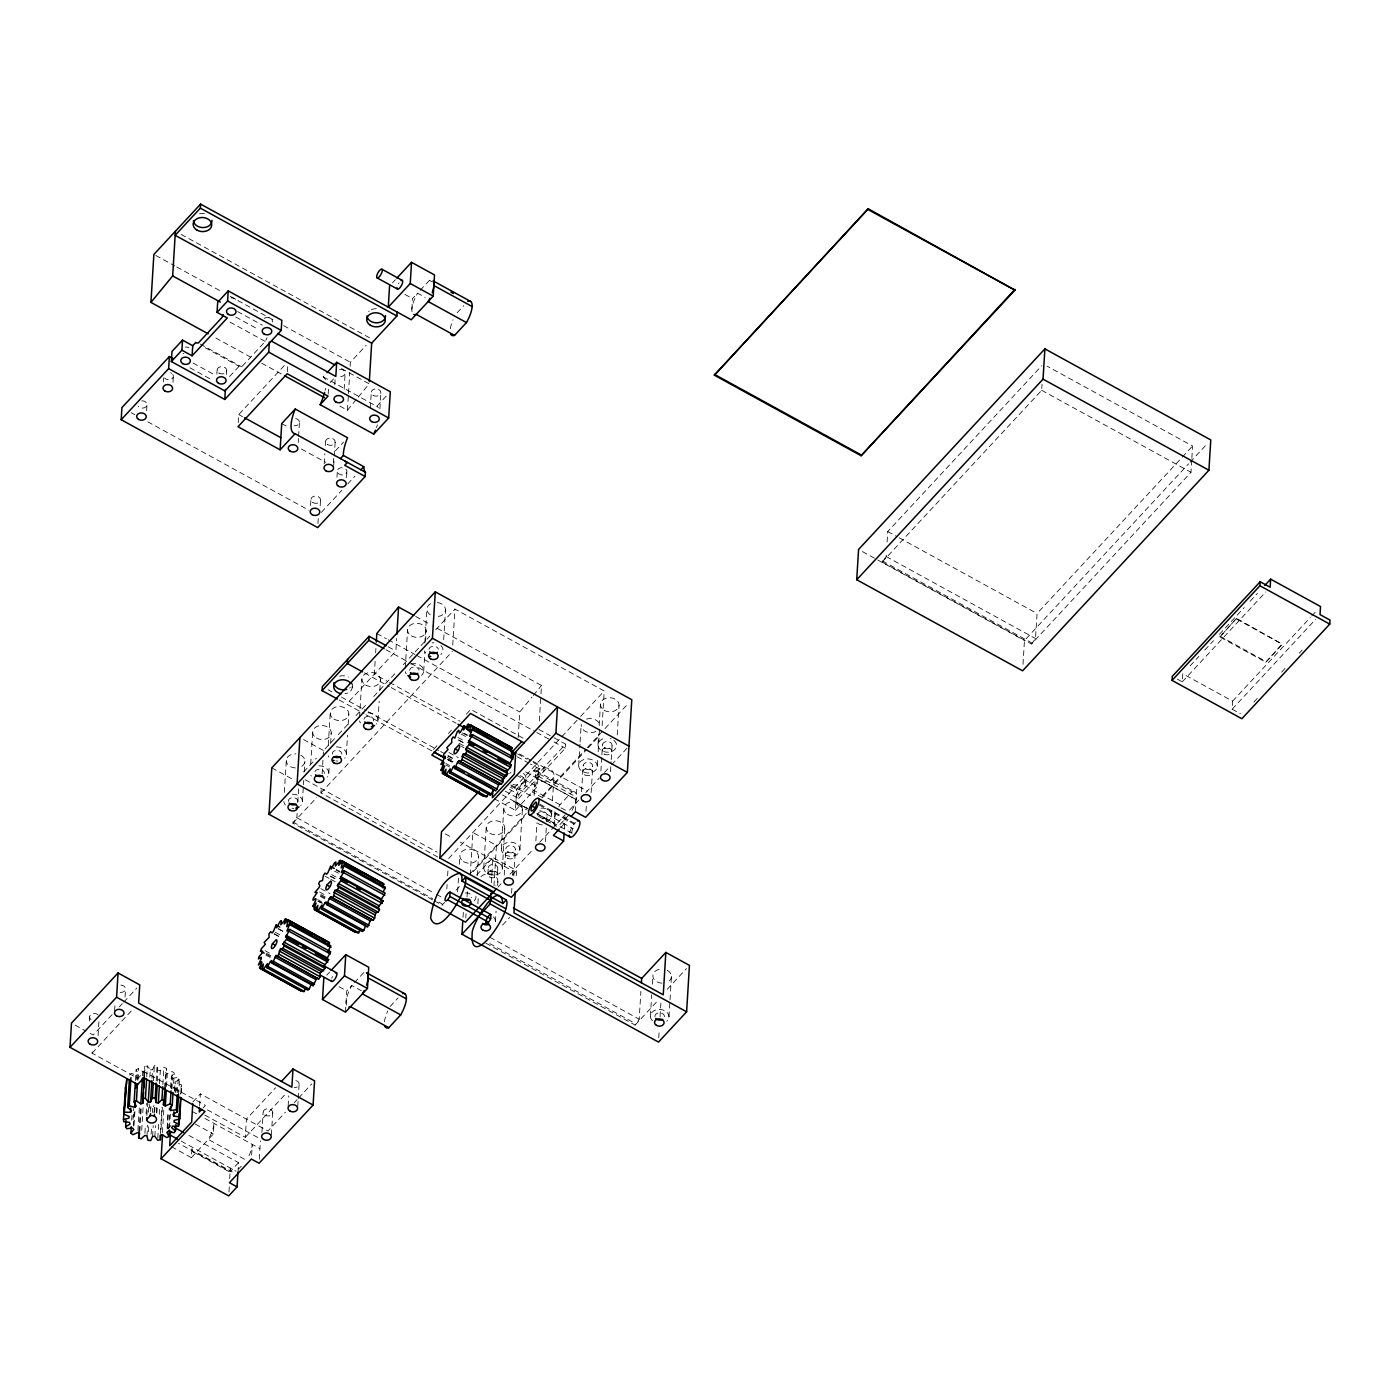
<?xml version="1.0" encoding="UTF-8"?>
<svg xmlns="http://www.w3.org/2000/svg" width="1400" height="1400" viewBox="0 0 1400 1400"><rect width="100%" height="100%" fill="white"/><g stroke="black" fill="none" stroke-linecap="round" stroke-linejoin="round"><path stroke-width="0.75" stroke-dasharray="5 3.75" d="M89.337 1020.95L89.582 1016.908M202.947 1108.065L205.415 1105.405L144.148 1071.788L138.005 1078.403L92.067 1053.185L92.312 1049.16M98.087 1035.51L99.067 1019.358M146.633 410.725L147 404.67M114.59 1010.73L114.975 1004.675M125.072 997.028L125.562 988.942M163.398 381.92L163.643 377.877M172.987 382.34L173.355 376.285M131.653 1120.245L132.055 1113.788M133.018 1119.405L133.665 1108.625M135.45 1080.52L136.115 1069.757L138.407 1068.585L142.8 1071.543L144.847 1070.86L144.707 1066.467L147.42 1065.96L150.255 1069.862L149.73 1078.472M133.385 1126.09L134.452 1108.87M136.377 1079.4L136.64 1075.095L138.232 1073.905L136.115 1069.757M134.067 1125.145L134.995 1110.078M137.742 1079.347L138.407 1068.585M137.83 1080.362L138.232 1073.905M137.935 1130.395L139.388 1106.7M139.02 1131.41L140.595 1105.562M142.537 1075.847L142.8 1071.543M139.808 1131.41L141.383 1105.58M143.903 1075.83L144.148 1071.788M144.043 1077.23L144.707 1066.467M144.463 1077.318L144.847 1070.86M141.697 1130.203L143.15 1106.525M146.755 1076.74L147.42 1065.96M144.918 1133.318L145.442 1124.707M146.09 1113.945L146.755 1103.182M146.877 1115.538L147.63 1103.428M146.982 1135.96L147.63 1125.197M148.435 1112.283L148.96 1103.672L149.905 1108.03L152.705 1108.275L153.93 1105.528M148.452 1131.707L148.855 1125.25M151.987 1078.368L152.513 1069.757L154.367 1065.645L157.168 1065.89L157.465 1081.01M150.605 1111.53L151.095 1103.462M153.44 1080.712L154.367 1065.645M151.13 1134.105L151.655 1125.495M152.442 1112.58L152.705 1108.275M152.582 1136.45L153.23 1125.688M154.018 1112.755L154.42 1106.297M156.24 1080.957L157.168 1065.89M154.612 1112.195L154.998 1106.14M154.84 1136.345L155.487 1125.582M156.293 1112.65L156.678 1106.193M156.905 1113.035L157.308 1106.578M159.53 1083.653L160.317 1070.737L163.923 1067.395L166.477 1068.34L165.287 1087.73M157.815 1138.095L158.742 1123.01M159.268 1114.4L159.653 1107.943L162.365 1107.453L160.79 1133.283M162.873 1084.615L163.923 1067.395M160.388 1133.195L161.963 1107.365M164.5 1087.712L166.477 1068.34M162.435 1132.513L163.87 1108.818M166.495 1086.592L167.3 1073.66L172.235 1071.507L174.23 1073.047L173.303 1088.115M167.143 1127.998L168.053 1112.93M167.23 1129.013L168.14 1113.945M170.643 1087.52L171.29 1076.757L174.23 1073.047M168.595 1128.96L169.523 1113.892M171.185 1088.727L172.235 1071.507M169.505 1127.84L170.433 1112.773M171.955 1088.972L172.602 1078.193L171.29 1076.757M216.86 374.132L217.105 370.09M174.492 1090.722L175.018 1082.112L179.48 1079.435L178.29 1077.475L172.602 1078.193M175.105 1092.403L175.018 1082.112M175.893 1092.35L176.155 1088.045L181.615 1086.715L181.352 1084.597L175.63 1083.793M177.362 1092.543L178.29 1077.475M178.57 1094.502L179.48 1079.435M180.827 1093.207L181.352 1084.597M181.213 1093.19L181.615 1086.715M226.468 374.553L226.713 370.51M171.5 1146.74L191.38 1157.66L192.028 1147.055A19.39 6.685 -61.2 0 0 196.403 1152.235L232.295 1171.94M238.245 422.678L238.752 414.592L285.145 364.648M199.623 1105.983L200.357 1093.855L267.995 1130.99L285.46 1112.178M191.38 1157.66L213.36 1134L214.008 1123.395A19.39 6.685 -61.2 0 1 208.338 1139.408L246.61 1160.425M228.97 1191.855L229.338 1185.8M229.67 1178.66L230.318 1168.072A19.39 6.685 -61.2 0 0 232.645 1173.48M237.965 1172.273L238.56 1162.682L187.197 1134.49M287.35 371.7L287.717 365.645M204.785 1115.065L245.315 1137.307L246.418 1119.142L275.537 1087.8M251.632 1155.017L252.28 1144.413A19.39 6.685 -61.2 0 1 247.818 1158.22M298.217 442.505L298.463 438.463M298.585 436.45L299.46 422.328M259.297 1159.217L260.418 1140.947M261.905 1132.355L263.13 1112.178M284.358 792.365L286.3 760.48A9.31 7.053 3.5 0 1 295.82 753.847M271.39 1134.805L272.738 1112.597M310.572 505.558L310.94 499.502M432.565 899.885L292.828 823.183L296.852 817.722L297.115 813.383M297.78 802.55L298.707 787.378M317.94 523.565L318.325 517.51M320.18 505.977L320.547 499.923M302.418 801.675L303.328 786.8M303.467 784.683L303.73 780.43M304.238 771.925L304.885 761.303M328.178 394.118L328.545 388.062M324.223 463.715L324.835 453.617M325.325 445.55L325.588 441.507M288.137 1105.983L288.767 1095.903M310.713 763.98L312.672 732.095M334.81 384.808L335.178 378.752M333.428 462.385L333.672 458.36M333.707 466.148L334.197 458.08M334.32 456.067L335.178 441.928M297.745 1106.42L298.113 1100.365M298.235 1098.335L299.11 1084.212M336.945 477.173L337.312 471.117M344.172 389.27L345.152 373.118M437.71 857.01L320.95 792.907L321.335 786.555M322.123 773.832L323.015 758.992M323.155 756.875L323.54 750.523L336.822 736.225M339.815 406.088L347.445 410.27L348.355 395.623M348.477 393.523L349.755 372.61M350.14 366.328L350.385 362.285L366.17 345.293M328.3 745.045L330.243 713.178M346.535 477.593L346.902 471.537M328.79 773.29L329.315 764.803M330.61 743.54L331.257 732.918M346.36 754.372L347.533 735.245M348.18 724.622L348.828 714M352.24 687.645L352.485 683.602M370.283 408.45L371.28 392.315M359.537 717.36L361.882 679.122M379.89 408.887L380.887 392.735M345.467 1012.13L346.762 990.92L351.803 985.512L361.358 990.762M375.13 661.325L374.342 674.17L387.695 681.485M375.655 652.785L375.918 648.497M378 720.3L379.172 701.19M379.82 690.567L380.467 679.928M411.88 309.19L412.527 298.585L417.55 293.178L425.215 297.377M349.142 701.312L395.885 650.983L396.655 638.435M405.248 668.168L407.575 629.913M424.83 643.09L426.912 609.105M423.71 671.108L424.865 651.98M425.512 641.358L426.178 630.735M443.678 639.678L445.498 609.928M452.725 645.102L454.93 609.07L604.222 691.023L602.017 727.055M434.473 900.935L442.12 905.135L442.207 903.928L434.543 899.727M446.81 888.843L447.09 884.503M447.615 875.822L448.017 869.33M457.642 891.87L458.552 876.995M459.34 864.238L459.847 855.75M463.015 917.333L463.4 910.998M465.745 917.91L466.008 913.692M467.04 896.805L467.425 890.488M470.242 874.86L472.85 832.475L496.457 845.425L493.99 885.535M477.278 875.7L478.433 856.572M477.873 903.805L478.275 897.435M483.752 867.738L486.22 827.365M487.865 873.985L488.233 867.93M491.383 882.84L492.94 857.517L516.548 870.468L516.163 876.82M497.472 874.405L497.84 868.35M495.425 921.62L496.073 910.998M497.63 885.5L497.892 881.265M501.323 848.803L503.79 808.43M502.338 868.56L504.805 828.188M504.227 875.07L505.82 849.012M518.192 737.642L519.75 711.97L531.983 697.077M494.323 798.77L515.392 810.337L516.688 789.145L538.65 765.485L529.077 760.235M511.577 893.253L511.963 887.197M512.697 875.087L512.942 871.045L460.285 842.135M513.8 875.858L515.428 849.433M505.26 791.175L518.613 798.508L518.858 794.465L565.6 744.153L552.195 736.785M519.907 849.625L522.375 809.253M525.788 782.915L526.032 778.872M534.135 795.462L535.43 774.218M539.315 721.07L540.855 695.957M540.977 693.875L541.485 685.492L432.863 625.87M515.392 810.337L537.355 786.678L538.65 765.485M535.867 840.997L536.97 822.815M544.075 767.322L543.812 771.365L530.46 764.032M545.44 841.803L546.298 827.68M546.665 821.642L547.05 815.587M551.548 815.727L551.933 809.358M552.457 800.852L554.015 775.355A9.31 7.053 3.5 0 0 540.452 768.407A9.31 7.053 3.5 0 0 539.7 780.605A9.31 7.053 3.5 0 0 554.015 775.355M536.935 813.82L554.155 823.27L554.907 811.16M518.613 798.508L565.355 748.178L565.6 744.153M564.375 828.87L565.11 816.76M575.4 811.738L576.992 785.488M578.673 765.398L579.968 744.135M580.09 742.017L581.14 725.025M581.56 791.805L583.17 765.538M585.97 811.282L586.337 805.227M591.133 792.593L592.742 766.378A4.812 3.64 3.5 0 0 585.9 762.615A4.812 3.64 3.5 0 0 585.218 768.88A4.812 3.64 3.5 0 0 592.742 766.378M597.992 744.73L598.64 734.108M599.165 725.602L600.46 704.358M597.24 766.535A9.31 7.053 3.5 0 0 583.695 759.57A9.31 7.053 3.5 0 0 582.942 771.767A9.31 7.053 3.5 0 0 597.24 766.535L597.625 760.148M598.15 751.66L599.585 728.28M600.898 770.997L601.755 756.858M601.878 754.845L602.49 744.923M610.47 771.767L611.1 761.688M611.222 759.657L612.097 745.36M617.225 734.93L619.045 705.18M485.835 943.145L635.128 1025.08L639.188 1019.217L640.885 991.322M650.387 1016.067L651.683 994.822M652.33 984.2L652.855 975.695M658.753 1037.855L659.26 1029.42M660.048 1016.767L660.94 1001.98M668.972 1016.89L669.883 1002.015M670.023 999.898L671.44 976.517A9.31 7.053 3.5 0 0 666.715 970.078M1191.733 460.162L1190.998 472.273L1031.485 644L882.175 562.048L886.218 556.587L886.462 552.405M887.11 541.975L887.74 531.545L1041.81 365.662M1023.015 664.317L1024.467 640.517L1188.6 463.82M882.175 562.048L1041.688 390.32L1042.055 384.265M1031.485 644L1035.51 638.54L1037.05 613.497L1180.778 458.745M1191.855 458.133L1192.59 446.023L1047.112 366.17M1177.278 679.105L1182.265 681.835L1182.755 673.767L1232.63 701.137L1232.14 709.222L1240.453 713.773M1219.873 637L1236.568 618.293L1282.453 644.315L1265.828 662.218L1219.873 637L1236.568 618.293M1265.828 662.218L1282.505 643.51M176.155 1088.045L175.98 1089.76L181.055 1092L180.355 1094.047M347.445 410.27L356.965 398.685M358.312 397.023L369.18 383.793L338.66 367.027M533.33 695.433L541.485 685.492M229.635 376.512L239.085 366.328A31.78 10.955 -61.2 0 0 241.693 366.835L265.265 341.442A31.78 10.955 -61.2 0 0 267.067 337.75M392.49 282.835L395.412 279.668M325.36 379.89A31.78 10.955 -61.2 0 0 323.172 376.88L325.762 374.08M330.207 382.515L334.425 377.965M420.21 290.325L429.467 280.35A19.39 6.685 -61.2 0 1 430.553 280.088M457.17 312.76L463.785 305.637M335.387 450.852L343.507 442.12M323.172 376.88L376.775 406.297L386.225 396.113M321.37 512.33L341.845 490.28M347.69 483.98L355.005 476.105M303.642 771.942L316.435 758.17M338.31 734.633L350.105 721.91M356.02 715.558L366.345 704.428M373.73 696.483L389.97 679M391.44 677.407L397.355 671.055M403.252 664.702L419.493 647.22M420.98 645.628L429.835 636.09M435.733 629.738L454.93 609.07M112.105 1014.65L93.17 1035.02L87.745 1032.045M119.367 1006.81L122.29 1003.678M123.742 1002.12L136.85 988.015M292.828 823.183L316.68 797.51M320.95 792.907L452.34 651.455M92.067 1053.185L132.825 1009.312M129.623 1075.13L131.215 1073.415L136.64 1075.095M433.562 749.455L438.025 744.642M448.438 733.442L451.412 730.24M466.287 714.227L470.75 709.415L524.335 738.832M168.14 1128.557L170.923 1125.565M192.903 1101.905L200.357 1093.855M326.725 975.17L329.665 972.02M448.683 858.497L579.128 718.043M580.615 716.45L604.222 691.023M515.883 802.253L527.59 808.325M537.845 778.61L576.135 799.61L524.457 771.242M354.445 982.66L363.72 972.685A19.39 6.685 -61.2 0 1 364.262 972.528M469.805 874.108L526.19 813.4M542.553 795.795L585.69 749.35M587.178 747.758L628.81 702.923M442.12 905.135L444.762 902.3M456.032 890.173L461.72 884.048M473.2 871.692L526.347 814.468M542.587 796.985L586.88 749.298M588.35 747.722L600.163 735M476.665 875.035L492.94 857.517M245.315 1137.307L286.072 1093.435M558.793 806.942A19.39 6.685 -61.2 0 1 559.983 804.738L571.918 791.91L533.628 770.892A19.39 6.685 -61.2 0 1 532.332 792.085L543.812 798.385M238.56 1162.682L230.213 1171.678L178.535 1143.31M294.192 1102.78L297.115 1099.648M298.567 1098.072L311.658 1083.967M554.155 823.27L537.163 813.575M498.067 887.058L501.043 883.855M509.968 874.247L532.28 850.22M539.718 842.222L565.233 814.747M569.468 810.197L579.863 798.98M585.812 792.575L599.2 778.173M604.485 772.503L610.242 766.29M611.678 764.75L628.95 746.148M238.665 1168.983L241.307 1166.13M390.075 1006.53L398.02 997.972M512.278 875.053L516.548 870.468M569.293 814.52L558.688 825.93A19.39 6.685 -61.2 0 1 556.308 812.508M560.753 827.505L568.067 819.613M571.952 832.983A4.97 1.715 -61.2 0 1 572.915 828.538L575.4 825.86M502.582 925.102L509.688 917.455M667.258 989.275L686.49 968.572M635.128 1025.08L657.562 1000.93M1182.265 457.153L1192.59 446.023M1190.07 462.227L1207.815 443.118M1190.087 665.875L1198.873 656.425M1204.735 650.108L1213.52 640.657M1219.382 634.34L1244.267 607.53M1250.13 601.23L1257.462 593.337M1182.265 681.835L1265.757 591.955M1232.63 701.137L1310.26 617.558M1311.73 615.983L1317.592 609.683M1232.14 709.222L1315.632 619.325M1253.84 702.082L1258.233 697.34M1281.665 672.122L1286.057 667.38M1299.235 653.188L1302.175 650.038M150.255 1069.862L152.513 1069.757M158.112 1070.248L160.317 1070.737M1041.688 390.32L1190.998 472.273M1236.515 619.097L1282.453 644.315M1219.925 636.195L1265.862 661.413M887.74 531.545L897.312 536.795M899.22 537.845L1037.05 613.497M429.467 280.35L431.865 281.662M886.218 556.587L1035.51 638.54M404.88 294.385L412.527 298.585M882.262 560.84L1031.555 642.793M862.383 551.565L1024.467 640.517M181.125 234.377L371.91 339.115M155.785 255.465L174.86 265.947M176.768 266.998L222.548 292.127M230.195 296.31L275.975 321.457M283.605 325.64L350.385 362.285M237.545 311.535L262.342 325.15M235.76 317.012L257.46 328.93M230.02 322.088L265.265 341.442M215.81 338.012L252.053 357.91M261.59 363.142L282.59 374.658M200.183 344.05L241.693 366.835M205.135 347.69L239.085 366.328M193.025 363.02L216.002 375.62M189.963 367.815L212.433 380.152M281.715 423.588L289.188 427.683M238.752 414.592L242.568 416.692M301.402 448.998L325.71 462.332M131.145 412.668L134.82 414.697M147.735 421.785L308.91 510.248M415.713 616.455L430.955 624.837M376.828 633.517L386.365 638.75M388.273 639.8L414.942 654.447M416.85 655.497L519.75 711.97M388.22 646.782L395.885 650.983M538.808 729.435L550.288 735.735M385.998 649.74L408.905 662.305M410.812 663.355L534.817 731.43M536.725 732.48L552.003 740.845M553.91 741.895L565.355 748.178M389.585 682.535L460.093 721.245M519.575 753.97L531.055 760.27M532.98 761.32L587.212 791.087M517.597 753.935L527.17 759.185M364.473 672.928L389.27 686.543M391.178 687.575L456.05 723.188M517.108 756.7L528.553 762.983M536.48 770.997L574.753 792.015M464.31 733.303L468.037 735.332M462.438 732.952L468.002 736.015M538.003 776.09L576.293 797.09M461.177 734.055L466.742 737.117M457.992 737.485L465.412 741.562M458.78 740.005L466.2 744.082M458.57 740.128L465.99 744.205M459.095 743.26L464.66 746.305M516.303 775.128L537.355 786.678M461.387 746.358L463.942 747.758M559.983 804.738L521.71 783.72A19.39 6.685 -61.2 0 0 520.415 804.93L525.192 807.555M561.05 807.852L568.697 812.053M511 784.98L532.053 796.53M510.948 785.977L516.688 789.145M448.998 752.517L458.273 757.61M539.892 804.23L575.155 823.585M539.157 804.913L574.892 824.53M328.09 689.745L331.905 691.845M341.477 697.095L366.293 710.727M368.2 711.76L438.707 750.47M440.615 751.52L446.32 754.653M448.227 755.702L455.858 759.885M509.285 789.215L518.858 794.465M447.755 755.913L455.192 759.972M447.213 757.4L454.633 761.477M448.718 759.36L454.3 762.423M339.273 700.053L364.07 713.668M365.977 714.718L432.757 751.38M448.017 759.745L453.74 762.895M447.387 759.465L454.108 763.35M539.735 810.32L572.915 828.538M445.918 763.472L449.627 765.503M502.477 794.903L527.363 808.57M537.005 813.96L572.267 833.315M445.83 764.942L449.54 766.99M517.475 804.755L527.135 810.075M538.528 816.322L555.852 825.843M303.572 739.55L323.54 750.523M445.252 833.875L452.76 838.005M305.113 779.695L437.185 852.18M271.81 767.847L294.7 780.413M296.852 817.722L434.665 893.375M436.59 894.425L442.33 897.575M292.898 821.975L432.635 898.678M489.877 937.265L639.188 1019.217M489.755 943.618L635.233 1023.47M336.14 869.418L339.85 871.465M336.105 870.1L339.815 872.13M334.547 871.133L338.555 873.233M331.66 874.633L337.225 877.678M330.592 876.12L338.012 880.197M330.382 876.242L337.803 880.32M325.342 876.33L329.053 878.36M330.908 879.375L336.473 882.438M320.81 888.65L330.102 893.742M319.585 892.028L327.005 896.105M320.88 894.548L326.445 897.61M320.547 895.492L326.113 898.538M320.355 896.403L325.92 899.465M317.73 899.587L321.44 901.635M318.92 901.215L322.63 903.262M317.642 901.075L321.352 903.105M278.512 928.847L284.078 931.892M278.197 928.778L283.762 931.84M275.328 932.278L282.748 936.355M274.243 933.765L281.662 937.842M274.033 933.887L281.453 937.965M339.115 986.72L346.762 990.92M265.09 950.688L272.51 954.765M266.402 953.208L271.967 956.27M266.053 954.153L271.618 957.197M265.877 955.08L271.442 958.125M165.428 1072.645L167.3 1073.66M75.093 1025.097L85.942 1031.065M207.357 1109.85L258.615 1137.972M192.308 1111.495L197.732 1114.47M204.96 1118.443L259.945 1148.612M195.282 1124.078L213.36 1134M181.178 1141.105L236.057 1171.222M193.567 1152.148L231.84 1173.165M569.66 832.738A9.31 3.203 -61.2 0 1 575.47 822.413M652.505 1020.775A9.31 7.053 3.5 0 1 653.327 1011.15A9.31 7.053 3.5 0 1 666.067 1011.5A9.31 7.053 3.5 0 1 666.837 1021.178M671.44 976.43A9.31 7.053 3.5 0 1 666.523 982.45M661.92 983.15A9.31 7.053 3.5 0 1 652.855 976.062A9.31 7.053 3.5 0 1 661.413 969.045M654.903 1016.645A4.812 3.64 3.5 0 1 659.558 1012.83A4.812 3.64 3.5 0 1 664.492 1016.697M493.308 916.913A9.31 7.053 3.5 0 1 494.952 923.703M480.952 876.645A9.31 7.053 3.5 0 1 494.218 875.367A9.31 7.053 3.5 0 1 495.758 885.535M523.425 773.308A9.31 7.053 3.5 0 1 524.178 782.495A9.31 7.053 3.5 0 1 512.365 784.157M509.635 773.325A9.31 7.053 3.5 0 1 510.965 772.38M520.048 775.653A9.31 7.053 3.5 0 1 524.475 785.96A9.31 7.053 3.5 0 1 510.545 787.343M350.332 687.523A9.31 7.053 3.5 0 1 349.703 688.012M339.64 676.183A9.31 7.053 3.5 0 1 348.442 677.093M352.205 686.245A9.31 7.053 3.5 0 1 344.925 693.788M91 1019.602A4.812 3.64 3.5 0 1 91.157 1014.335A4.812 3.64 3.5 0 1 98.105 1014.895M295.838 1080.572A4.812 3.64 3.5 0 1 299.04 1084.755A4.812 3.64 3.5 0 1 294.192 1087.642M120.872 985.092A4.812 3.64 3.5 0 1 125.44 989.66A4.812 3.64 3.5 0 1 118.79 992.023M475.948 896.21A9.31 7.053 3.5 0 1 474.338 900.725M465.325 892.99A4.812 3.64 3.5 0 1 470.137 894.093A4.812 3.64 3.5 0 1 471.222 897.803M292.39 794.22A9.31 7.053 3.5 0 1 301.175 797.947A9.31 7.053 3.5 0 1 300.79 805.472M293.86 808.325A9.31 7.053 3.5 0 1 291.97 808.238M285.408 805A9.31 7.053 3.5 0 1 283.868 801.587M300.877 755.212A9.31 7.053 3.5 0 1 300.773 766.903M295.382 767.952A9.31 7.053 3.5 0 1 286.3 760.48M288.348 801.43A4.812 3.64 3.5 0 1 293.002 797.615A4.812 3.64 3.5 0 1 297.938 801.483M331.73 978.303A4.97 1.715 -61.2 0 1 332.517 976.483M346.535 1005.165A19.39 6.685 -61.2 0 1 351.803 985.512M384.457 1021.808A19.39 6.685 -61.2 0 1 387.783 1010.975M571.918 791.91A19.39 6.685 -61.2 0 1 571.095 812.245M318.762 765.835A9.31 7.053 3.5 0 1 327.547 769.562A9.31 7.053 3.5 0 1 327.145 777.087M311.29 776.003A9.31 7.053 3.5 0 1 310.887 775.337M440.912 645.575A9.31 7.053 3.5 0 1 440.895 654.57M425.547 652.995A9.31 7.053 3.5 0 1 424.602 650.93M432.058 642.898A9.31 7.053 3.5 0 1 433.965 642.827M437.377 602.543A9.31 7.053 3.5 0 1 445.48 610.278A9.31 7.053 3.5 0 1 435.995 616.56M430.273 614.793A9.31 7.053 3.5 0 1 431.83 603.173M336.332 746.9A9.31 7.053 3.5 0 1 345.118 750.645A9.31 7.053 3.5 0 1 344.733 758.17M337.803 761.023A9.31 7.053 3.5 0 1 335.895 760.935M328.877 757.067A9.31 7.053 3.5 0 1 328.16 755.72M314.947 771.61A4.812 3.64 3.5 0 1 320.565 769.352A4.812 3.64 3.5 0 1 324.257 773.465M332.29 754.128A4.812 3.64 3.5 0 1 336.945 750.312A4.812 3.64 3.5 0 1 341.88 754.18M428.977 649.303A4.812 3.64 3.5 0 1 433.615 646.24A4.812 3.64 3.5 0 1 438.463 649.337M613.865 740.32A9.31 7.053 3.5 0 1 612.413 751.17A9.31 7.053 3.5 0 1 598.675 747.565A9.31 7.053 3.5 0 1 605.605 738.15M610.26 738.535A9.31 7.053 3.5 0 1 611.082 738.798M540.995 808.133A9.31 7.053 3.5 0 1 550.865 812.718A9.31 7.053 3.5 0 1 547.767 820.977M537.477 815.395A4.812 3.64 3.5 0 1 541.923 811.51A4.812 3.64 3.5 0 1 547.05 815.15A4.812 3.64 3.5 0 1 542.29 818.808M542.36 824.863A4.812 3.64 3.5 0 1 537.442 822.5M542.71 817.635A4.812 3.64 3.5 0 1 546.595 820.628M595.945 731.413A9.31 7.053 3.5 0 1 585.673 731.535A9.31 7.053 3.5 0 1 581.21 724.395M586.548 719.075A9.31 7.053 3.5 0 1 599.707 726.163M367.973 712.845A9.31 7.053 3.5 0 1 376.757 716.572A9.31 7.053 3.5 0 1 376.373 724.097M360.517 723.012A9.31 7.053 3.5 0 1 359.572 720.947M363.983 719.145A4.812 3.64 3.5 0 1 369.757 716.363A4.812 3.64 3.5 0 1 373.345 720.983M410.882 664.072A9.31 7.053 3.5 0 1 421.908 666.715A9.31 7.053 3.5 0 1 421.558 675.395M406.21 673.82A9.31 7.053 3.5 0 1 405.265 671.738M409.623 670.267A4.812 3.64 3.5 0 1 414.137 667.048A4.812 3.64 3.5 0 1 419.125 670.11M398.527 283.71A4.97 1.715 -61.2 0 1 399.053 282.87M412.002 311.762A19.39 6.685 -61.2 0 1 417.55 293.178M450.327 328.703A19.39 6.685 -61.2 0 1 453.04 319.76M368.637 311.535A9.31 7.053 3.5 0 1 369.215 310.975M371.402 309.627A9.31 7.053 3.5 0 1 378.227 308.928M199.553 213.798A9.31 7.053 3.5 0 1 204.68 213.675M264.215 318.43A4.812 3.64 3.5 0 1 269.938 317.975A4.812 3.64 3.5 0 1 272.3 322.035M183.82 353.797A4.812 3.64 3.5 0 1 183.12 353.412M185.308 347.078A4.812 3.64 3.5 0 1 188.912 347.76M231.017 297.885A4.812 3.64 3.5 0 1 236.443 302.767M376.775 406.297A31.78 10.955 -61.2 0 1 378.315 407.873M377.335 424.953A31.78 10.955 -61.2 0 1 376.442 427.543M325.5 388.36A31.78 10.955 -61.2 0 1 325.132 390.303M345.817 469.105A4.812 3.64 3.5 0 1 343.91 474.758A4.812 3.64 3.5 0 1 337.312 471.502A4.812 3.64 3.5 0 1 343.192 467.81M172.795 374.465A4.812 3.64 3.5 0 1 171.028 379.26A4.812 3.64 3.5 0 1 164.57 378M170.52 372.785A4.812 3.64 3.5 0 1 171.623 373.345M141.82 400.82A4.812 3.64 3.5 0 1 146.86 403.672A4.812 3.64 3.5 0 1 144.148 407.838A4.812 3.64 3.5 0 1 138.215 406.385M295.733 418.582A4.812 3.64 3.5 0 1 299.373 422.87A4.812 3.64 3.5 0 1 294.053 425.705M339.483 369.303A4.812 3.64 3.5 0 1 345.118 373.467A4.812 3.64 3.5 0 1 338.398 376.18M265.037 1115.205A4.812 3.64 3.5 0 0 272.703 1112.965A4.812 3.64 3.5 0 0 266.07 1108.975A4.812 3.64 3.5 0 0 265.037 1115.205M463.523 861.63A9.31 7.053 3.5 0 0 478.363 857.29A9.31 7.053 3.5 0 0 465.552 849.555A9.31 7.053 3.5 0 0 463.523 861.63M316.348 737.992A9.31 7.053 3.5 0 0 331.188 733.635A9.31 7.053 3.5 0 0 318.36 725.918A9.31 7.053 3.5 0 0 316.348 737.992M333.918 719.058A9.31 7.053 3.5 0 0 348.757 714.718A9.31 7.053 3.5 0 0 335.947 706.983A9.31 7.053 3.5 0 0 333.918 719.058M487.427 873.617A9.31 7.053 3.5 0 0 502.267 869.278A9.31 7.053 3.5 0 0 489.44 861.543A9.31 7.053 3.5 0 0 487.427 873.617M489.895 833.245A9.31 7.053 3.5 0 0 504.735 828.905A9.31 7.053 3.5 0 0 491.907 821.17A9.31 7.053 3.5 0 0 489.895 833.245M604.135 710.255A9.31 7.053 3.5 0 0 618.975 705.898A9.31 7.053 3.5 0 0 606.165 698.163A9.31 7.053 3.5 0 0 604.135 710.255M504.998 854.7A9.31 7.053 3.5 0 0 519.837 850.343A9.31 7.053 3.5 0 0 507.01 842.625A9.31 7.053 3.5 0 0 504.998 854.7M507.465 814.327A9.31 7.053 3.5 0 0 522.305 809.97A9.31 7.053 3.5 0 0 509.495 802.253A9.31 7.053 3.5 0 0 507.465 814.327M489.773 877.03A4.812 3.64 3.5 0 0 497.438 874.79A4.812 3.64 3.5 0 0 490.805 870.782A4.812 3.64 3.5 0 0 489.773 877.03M490.14 870.975A4.812 3.64 3.5 0 0 497.805 868.718A4.812 3.64 3.5 0 0 491.19 864.727A4.812 3.64 3.5 0 0 490.14 870.975M507.552 858.218A4.812 3.64 3.5 0 0 515.043 855.663A4.812 3.64 3.5 0 0 508.148 851.935A4.812 3.64 3.5 0 0 507.552 858.218M507.71 852.058A4.812 3.64 3.5 0 0 515.375 849.8A4.812 3.64 3.5 0 0 508.76 845.81A4.812 3.64 3.5 0 0 507.71 852.058M604.222 754.145A4.812 3.64 3.5 0 0 611.712 751.59A4.812 3.64 3.5 0 0 604.835 747.863A4.812 3.64 3.5 0 0 604.222 754.145M604.38 747.968A4.812 3.64 3.5 0 0 612.062 745.727A4.812 3.64 3.5 0 0 605.43 741.738A4.812 3.64 3.5 0 0 604.38 747.968M584.85 774.935A4.812 3.64 3.5 0 0 592.375 772.433A4.812 3.64 3.5 0 0 585.532 768.67A4.812 3.64 3.5 0 0 584.85 774.935M365.558 685.003A9.31 7.053 3.5 0 0 380.398 680.645A9.31 7.053 3.5 0 0 367.57 672.928A9.31 7.053 3.5 0 0 365.558 685.003M411.25 635.81A9.31 7.053 3.5 0 0 426.108 631.452A9.31 7.053 3.5 0 0 413.28 623.718A9.31 7.053 3.5 0 0 411.25 635.81M219.013 373.135A4.812 3.64 3.5 0 0 226.678 370.877A4.812 3.64 3.5 0 0 220.045 366.887A4.812 3.64 3.5 0 0 219.013 373.135M312.848 502.548A4.812 3.64 3.5 0 0 320.512 500.308A4.812 3.64 3.5 0 0 313.88 496.3A4.812 3.64 3.5 0 0 312.848 502.548M327.477 444.553A4.812 3.64 3.5 0 0 335.142 442.295A4.812 3.64 3.5 0 0 328.527 438.305A4.812 3.64 3.5 0 0 327.477 444.553M373.17 395.342A4.812 3.64 3.5 0 0 380.852 393.102A4.812 3.64 3.5 0 0 374.22 389.113A4.812 3.64 3.5 0 0 373.17 395.342"/><path stroke-width="1.5" d="M161.088 1158.78L205.03 1111.46L143.78 1077.842L137.638 1084.457L70 1047.34L71.487 1023.12L118.055 972.965L139.755 984.882L138.635 1003.047L291.882 1087.17L293.002 1068.987L314.58 1080.835L313.092 1105.055L259.053 1163.26L251.388 1159.043L229.425 1182.703L237.072 1186.903L228.725 1195.898L161.088 1158.78L162.575 1134.543M327.058 372.68L336.683 362.32L390.285 391.738L388.675 417.988L373.713 434.088L320.127 404.67L328.055 396.13L287.227 373.73L238 426.703L280.123 449.82L281.715 423.588L295.243 409.027L347.55 437.745A31.78 10.955 -61.2 0 0 343.368 455.455L363.79 466.655A31.78 10.955 -61.2 0 0 365.418 472.273L365.155 476.508L317.695 527.59L121.188 419.72L121.922 407.61L169.383 356.527L173.127 358.575M208.18 333.812L150.938 302.4L153.877 254.432L200.602 204.102L411.233 319.777L433.213 296.135L434.507 274.942L411.53 262.325L396.882 278.092M70 1047.34L116.585 997.203L118.055 972.965M150.938 302.4L172.673 275.922L175.403 231.245M121.188 419.72L168.648 368.637L169.383 356.527M160.65 1135.435L160.388 1139.74L157.692 1140.248L154.84 1136.345L152.582 1136.45L150.727 1140.562L147.928 1140.318L146.982 1135.96L144.778 1135.47L141.173 1138.812L138.617 1137.868L139.668 1133.562L137.812 1132.547L132.86 1134.7L130.865 1133.16L133.805 1129.45L132.492 1128.015L126.822 1128.733L125.615 1126.773L130.077 1124.095L129.465 1122.415L123.742 1121.61L123.48 1119.493L125.457 1087.188L125.72 1089.322M124.04 1114.207L126.718 1079.873L124.04 1114.207L129.115 1116.447L128.94 1118.163L123.48 1119.493M192.115 355.81L227.273 317.957L217.053 312.358L217.683 302.26L228.218 290.902L281.82 320.32L281.207 330.418L224.963 390.967L171.36 361.55L171.972 351.47L182.525 340.113L192.727 345.713L192.115 355.81L181.912 350.21L182.525 340.113M125.615 1126.773L126 1120.315M124.74 1112.16L130.532 1112.352L131.477 1110.812L127.645 1107.418L129.36 1079.435M127.645 1107.418L129.237 1105.703L130.952 1077.72M130.532 1112.352L130.795 1108.047M130.865 1133.16L131.268 1126.703M129.237 1105.703L134.662 1107.382L136.255 1106.193L134.138 1102.045L135.327 1082.672M134.662 1107.382L135.048 1100.925M135.835 1088.01L136.097 1083.705M134.138 1102.045L136.43 1100.873L137.48 1083.653M138.617 1137.868L139.02 1131.41M143.535 1092.385L142.87 1103.165L140.822 1103.847L142.398 1078M142.87 1103.165L144.043 1077.23M143.798 1088.08L144.463 1077.318M153.317 1082.865L152.39 1097.932L150.553 1102.062L148.278 1102.168L145.442 1098.265L146.615 1078.892M369.32 381.658L371.665 343.158L175.157 235.287L200.357 208.145L200.602 204.102M150.482 1113.543L150.36 1115.572A4.97 3.762 3.5 0 1 156.415 1118.618A4.97 3.762 3.5 0 1 152.355 1122.993A4.97 3.762 3.5 0 1 146.633 1119.58L146.755 1117.55M148.278 1102.168L149.607 1080.625M150.553 1102.062L151.865 1080.52M162.732 1086.767L161.945 1099.682L158.34 1103.025L156.135 1102.535L155.19 1098.178L156.117 1083.11M154.367 1116.22L154.49 1114.207M156.135 1102.535L157.202 1085.315M158.34 1103.025L159.39 1085.805M160.388 1139.74L160.248 1135.347L162.295 1134.665L166.705 1137.623L168.98 1136.45L166.88 1132.303L168.472 1131.112L173.88 1132.793L175.472 1131.095L171.657 1127.682L172.585 1126.142L178.377 1126.335L179.077 1124.288L174.002 1122.065L174.178 1120.35L179.638 1119.02L179.375 1116.885L173.653 1116.08L173.04 1114.4L177.52 1111.722L176.312 1109.78L170.643 1110.498L169.312 1109.062L172.252 1105.352L170.258 1103.795L165.322 1105.965L163.45 1104.932L163.713 1100.627M163.45 1104.932L165.287 1087.73M165.322 1105.965L166.232 1090.898M170.258 1103.795L171.045 1090.88M168.98 1136.45L169.383 1129.993M170.643 1110.498L170.905 1106.193M170.572 1131.305L169.697 1145.743L191.66 1122.1L192.78 1103.83M172.252 1105.352L173.04 1092.438M173.653 1116.08L173.915 1111.775M176.312 1109.78L177.222 1094.695M175.472 1131.095L175.875 1124.62M177.52 1111.722L178.57 1094.502M217.053 312.358L227.605 301L228.218 290.902M178.377 1126.335L179.165 1113.42M179.077 1124.288L180.565 1097.513M179.638 1119.02L180.95 1097.495M168.648 368.637L224.787 399.455L225.4 389.358M199.5 1107.995L199.255 1112.038L201.722 1109.377M224.787 399.455L268.73 352.152L269.342 342.055M237.072 1186.903L237.965 1172.273M496.58 888.65L465.483 922.127L268.975 814.275L271.81 767.847L435.277 591.85L631.785 699.72L627.34 772.398L585.602 817.337L575.4 811.738L570.99 816.462M299.933 737.555L297.098 783.983L493.605 891.852M336.683 362.32L335.825 376.46L271.373 341.075M337.365 699.02L322.088 690.637L322.35 686.595L369.075 636.282L386.312 645.733M331.118 970.428L345.765 954.66L368.743 967.278L367.447 988.47L345.467 1012.13L322.507 999.512L323.803 978.32M347.55 659.452L347.305 663.495L362.565 671.878M322.507 999.512L344.47 975.852L345.765 954.66M389.567 285.985L388.273 307.178L410.235 283.517L411.53 262.325M322.088 690.637L368.83 640.308L369.075 636.282M376.303 642.075L376.828 633.517L398.562 607.04L413.805 615.423M371.665 343.158L396.882 316.015L397.127 311.973M396.9 634.253L398.562 607.04M268.975 814.275L432.425 638.278L435.277 591.85M564.13 832.913L563.622 840.98L511.332 897.278L439.88 858.06L441.49 831.81L479.255 791.157M450.082 892.133A4.97 1.715 -61.2 0 0 446.04 896.297A4.97 1.715 -61.2 0 0 445.76 900.97A4.97 1.715 -61.2 0 0 449.82 896.403L450.082 892.133L490.91 914.55L490.648 918.82A4.97 1.715 -61.2 0 1 486.588 923.37A4.97 1.715 -61.2 0 1 486.867 918.715A4.97 1.715 -61.2 0 1 490.91 914.55M641.41 982.73L641.673 978.442L665.84 952.42L689.447 965.387L686.613 1011.815L658.49 1042.09L461.983 934.22L462.752 921.55M459.812 873.215C441.752 877.065 432.547 901.11 430.623 918.102C439.197 941.255 469.577 887.18 465.412 877.468L506.258 899.885C512.767 911.558 469.455 973.333 472.168 933.433C471.275 925.225 499.555 876.488 502.88 903.507L462.035 881.108L461.808 875.98L459.988 873.303M492.94 789.25L492.415 797.72L514.395 774.077L515.742 751.87M461.983 934.22L490.105 903.945L490.752 893.392M515.253 891.66L513.957 912.852L663.25 994.805L665.84 952.42M439.88 858.06L555.887 733.163L557.497 706.93L512.19 755.685M714.367 375.183L868.21 208.793L1014.913 290.15L861.122 455.735L714.367 375.183L868.21 208.793M861.122 455.735L1014.965 289.345M856.73 579.74L858.567 549.465L1044.89 348.88L1210.773 439.933L1208.918 470.225L1022.613 670.81L856.73 579.74L1043.035 379.155L1044.89 348.88M1172.045 680.4L1172.29 676.358L1260.175 581.753L1270.15 587.23L1270.64 579.145L1320.515 606.532L1320.025 614.6L1330 620.077L1329.755 624.12L1241.87 718.725L1172.045 680.4L1259.93 585.778L1260.175 581.753M266.928 967.715L270.428 961.625L311.255 984.042L309.225 989.135L307.773 990.115L266.928 967.715L267.505 963.585L263.637 969.132L262.5 969.273L263.375 964.092L260.155 968.52L301 990.938L259.455 967.803L261.975 962.64L261.625 961.712L258.37 964.985L261.293 958.72L261.38 957.233L258.475 958.93L258.86 956.83L262.168 953.033L262.692 951.178L260.488 951.09L261.38 948.658L265.37 944.265L264.145 942.428L269.115 937.352L268.993 933.975L270.533 931.735L272.178 932.873L273.473 931.262L276.08 925.033L279.79 927.062M321.422 909.038L324.905 902.965L365.75 925.365L363.72 930.475L362.25 931.455L321.422 909.038L322 904.925L318.132 910.472L316.977 910.595L317.87 905.433L314.65 909.86L355.477 932.278L313.95 909.125L316.12 903.053L312.865 906.308L316.575 908.355M493.938 789.25L490.438 795.34L449.61 772.923L450.188 768.81L446.32 774.34L445.165 774.48L446.058 769.3L442.838 773.745L483.665 796.145L442.137 773.01L444.308 766.938L441.035 770.192L444.762 772.222M467.775 727.878L464.065 725.847L463.488 729.96L468.492 724.29L509.338 746.707L508.183 746.847M298.637 944.3L285.635 937.16L289.835 929.408L330.68 951.825L326.48 959.578L315.332 953.47M347.55 882.577L340.13 878.5L344.33 870.747L385.158 893.165L381.483 899.045L380.957 900.917L383.162 901.005L379.172 905.8L378.28 907.83L379.505 909.667L378.21 912.153L375.69 912.8L334.863 890.383L333.812 895.702L332.273 897.942L330.627 896.805L329.35 898.415L326.743 904.645L367.57 927.062L370.178 920.833L371.473 919.205L373.118 920.36L374.64 918.12L375.69 912.8M444.868 766.185L441.158 764.137L445.358 756.385L443.152 756.315L444.045 753.865L448.035 749.49L446.81 747.635L451.78 742.56L451.675 739.183L453.215 736.942L454.86 738.097L457.153 731.955L458.745 730.24L459.323 733.04L460.582 731.938L464.065 725.847M473.883 745.43L468.317 742.385L472.517 734.633L513.345 757.05L509.145 764.803L511.35 764.872L510.457 767.322L506.468 771.697L507.692 773.535L506.398 776.038L503.877 776.685L463.05 754.267L462 759.587L460.46 761.827L458.815 760.673L457.537 762.3L454.912 768.53L495.758 790.947L499.642 783.09L501.305 784.245L502.827 782.005L503.877 776.685M316.977 977.882L313.075 985.722L272.248 963.305L276.15 955.465L318.623 979.02L320.162 976.78L320.04 973.403L325.027 968.328L323.785 966.49L282.957 944.072L287.84 937.248L328.668 959.665L323.785 966.49M326.655 941.483L285.828 919.065L284.183 924.017L288.155 919.817L329 942.235L328.02 946.4M379.995 882.962L381.15 882.822L340.322 860.405L338.678 865.34L342.65 861.157L383.477 883.575L382.498 887.74M470.575 731.255L466.847 729.225L468.492 724.29M379.505 909.667L338.678 887.25L337.435 885.413L342.317 878.587L383.162 901.005M507.692 773.535L466.865 751.135L465.623 749.28L470.505 742.455L511.35 764.872M449.61 772.923L454.352 765.73L454.912 768.53M288.155 919.817L286.703 926.625L289.957 923.352L330.785 945.77L327.863 952.035M342.65 861.157L341.18 867.965L344.435 864.692L385.28 887.11L383.373 891.782M466.847 729.225L470.838 725.025L469.367 731.832L472.623 728.577L513.468 750.995L510.528 757.26M510.685 751.608L511.665 747.442L470.838 725.025M276.15 955.465L277.795 956.602L280.368 949.042L282.887 948.395L284.183 945.91L282.957 944.072M334.863 890.383L337.382 889.735L338.678 887.25M463.05 754.267L465.57 753.62L466.865 751.135M285.828 919.065L280.822 924.752L281.382 920.623L279.93 921.62L276.64 927.833L276.08 925.033M340.322 860.405L335.3 866.075L335.877 861.962L334.425 862.96L331.135 869.155L330.558 866.355L327.95 872.585L326.672 874.212L325.027 873.075L323.488 875.298L322.438 880.635L319.918 881.265L318.623 883.767L319.848 885.605L318.955 887.635L314.965 892.43L317.17 892.517L313.355 898.17L312.97 900.27L315.875 898.572L315.787 900.042L312.865 906.308M262.5 969.273L303.328 991.672L306.338 988.155M316.977 910.595L357.822 933.012L360.832 929.495M445.165 774.48L486.01 796.898L489.02 793.38M289.957 923.352L286.93 931.105L289.835 929.408M344.435 864.692L341.425 872.445L344.33 870.747M472.623 728.577L469.613 736.312L472.517 734.633M171.36 361.55L181.912 350.21M192.727 345.713L195.702 342.51A31.78 10.955 -61.2 0 0 198.31 343.017L221.883 317.625A31.78 10.955 -61.2 0 0 223.3 314.755M280.123 449.82L295.085 433.72A31.78 10.955 -61.2 0 1 295.243 409.027M450.573 333.848A19.39 6.685 -61.2 0 0 454.545 335.387L466.463 322.56A19.39 6.685 -61.2 0 0 467.758 301.368M340.463 458.588L343.368 455.455M360.868 469.805L363.79 466.655M272.457 943.757L276.168 939.75A4.97 1.715 -61.2 0 1 276.062 944.212A4.97 1.715 -61.2 0 1 272.002 948.587A4.97 1.715 -61.2 0 1 272.457 943.757L274.995 945.158M326.935 885.08L330.662 881.072A4.97 1.715 -61.2 0 1 330.54 885.553A4.97 1.715 -61.2 0 1 326.48 889.928A4.97 1.715 -61.2 0 1 326.935 885.08L329.49 886.48M455.123 748.965L458.85 744.957A4.97 1.715 -61.2 0 1 458.727 749.438A4.97 1.715 -61.2 0 1 454.668 753.812A4.97 1.715 -61.2 0 1 455.123 748.965L457.677 750.365M146.633 1119.58L150.36 1115.572M512.435 751.642L521.36 742.035M511.28 757.61L515.69 752.867M462.035 881.108L465.412 877.468M532.087 806.12L535.798 802.113A4.97 1.715 -61.2 0 1 535.692 806.593A4.97 1.715 -61.2 0 1 531.633 810.968A4.97 1.715 -61.2 0 1 532.087 806.12L534.625 807.52M281.348 1081.535L293.002 1068.987M559.282 829.08L553.42 835.38L563.622 840.98M502.88 903.507L506.258 899.885M384.65 1025.675A19.39 6.685 -61.2 0 0 388.78 1027.722L400.697 1014.895A19.39 6.685 -61.2 0 0 402.553 993.528M1264.778 585.462L1270.64 579.145M511.28 753.165L513.468 750.995M324.905 902.965L326.165 901.845L326.743 904.645M270.428 961.625L271.67 960.505L272.248 963.305M441.158 764.137L444.062 762.44L441.035 770.192M142.73 1098.755L145.442 1098.265M468.317 742.385L470.505 742.455M340.13 878.5L342.317 878.587M285.635 937.16L287.84 937.248M326.48 959.578L328.668 959.665M152.39 1097.932L155.19 1098.178M161.945 1099.682L164.5 1100.645M868.175 209.597L1014.913 290.15M1043.035 379.155L1208.918 470.225M1259.93 585.778L1329.755 624.12M714.42 374.377L861.175 454.93M434.245 281.505L470.61 301.455M451.01 292.162L453.407 293.475M433.86 285.53L472.133 306.547M410.235 283.517L433.213 296.135M381.938 269.238A4.97 1.715 -61.2 0 1 379.435 276.605A4.97 1.715 -61.2 0 1 377.055 274.785A4.97 1.715 -61.2 0 1 381.938 269.238L402.36 280.455M466.463 322.56L428.172 301.543A19.39 6.685 -61.2 0 0 429.94 298.217M377.02 277.848L397.442 289.047M454.545 335.387L416.255 314.37A19.39 6.685 -61.2 0 1 413.787 314.475M200.357 208.145L396.882 316.015M227.605 301L281.207 330.418M172.673 275.922L220.36 302.102M277.602 333.515L334.845 364.945M268.73 352.152L388.675 417.988M284.498 375.707L324.555 397.705M295.085 433.72L365.418 472.273M365.155 476.508L344.733 465.29L347.392 462.438A31.78 10.955 -61.2 0 1 344.995 461.073M244.493 417.743L280.858 437.71M432.425 638.278L628.95 746.148M555.887 733.163L627.34 772.398M368.83 640.308L384.09 648.69M524.09 742.875L470.505 713.457L431.83 755.09L443.31 761.39M471.537 725.76L512.365 748.178M467.355 724.43L472.92 727.475M476.63 729.523L487.778 735.63M497.052 740.722L500.762 742.77M472.798 730.082L513.625 752.5M457.957 724.238L463.68 727.37M467.617 729.47L471.327 731.5M472.133 736.733L512.96 759.133M468.843 740.512L509.67 762.93M483.157 750.54L486.867 752.57M498.015 758.678L507.29 763.77M469.613 744.905L510.457 767.322M466.532 747.267L507.36 769.685M465.623 749.28L506.468 771.697M465.57 753.62L506.398 776.038M461.877 756.21L502.722 778.61M538.125 798.315L579.25 820.89M462 759.587L502.827 782.005M458.815 760.673L499.642 783.09M460.46 761.827L501.305 784.245M457.537 762.3L498.365 784.718M434.665 752.43L444.203 757.663M433.983 752.097L445.48 758.415M456.505 766.815L497.35 789.233M453.093 766.832L464.24 772.957M467.95 774.988L492.065 788.235M529.183 814.608L570.308 837.183M451.062 771.942L491.907 794.36M446.32 774.34L487.148 796.758M513.433 908.04L641.673 978.442M464.887 886.27L505.715 908.688M490.105 903.945L686.613 1011.815M449.82 896.403L490.648 918.82M447.65 899.762L488.477 922.18M343.35 861.875L384.178 884.293M339.168 860.545L361.445 872.778M370.72 877.87L374.43 879.9M344.61 866.197L385.438 888.615M343.945 872.847L384.773 895.265M330.558 866.355L334.267 868.403M340.655 876.645L381.483 899.045M356.825 887.67L360.535 889.718M341.425 881.02L382.27 903.438M338.345 883.383L379.172 905.8M337.435 885.413L378.28 907.83M337.382 889.735L378.21 912.153M333.707 892.325L374.535 914.743M333.812 895.702L374.64 918.12M330.627 896.805L371.473 919.205M332.273 897.942L373.118 920.36M329.35 898.415L370.178 920.833M328.335 902.93L369.162 925.347M322.875 908.058L363.72 930.475M318.132 910.472L358.96 932.873M288.855 920.535L329.7 942.953M284.672 919.205L292.11 923.283M295.82 925.33L312.515 934.5M321.808 939.592L325.517 941.623M290.115 924.858L330.96 947.275M366.555 972.79L404.845 993.79M289.45 931.507L330.295 953.925M368.095 977.865L406.368 998.882M286.16 935.305L327.005 957.722M302.348 946.33L306.058 948.377M286.947 939.68L327.775 962.097M283.85 942.042L324.695 964.46M344.47 975.852L367.447 988.47M323.61 965.65L336.595 972.79M284.183 945.91L325.027 968.328M282.887 948.395L323.733 970.812M400.697 1014.895L362.425 993.877A19.39 6.685 -61.2 0 0 364.175 990.553M280.368 949.042L321.213 971.46M279.213 950.985L320.04 973.403M320.547 975.275L331.678 981.382M279.317 954.363L320.162 976.78M277.795 956.602L318.623 979.02M274.855 957.075L315.7 979.493M260.488 951.09L264.197 953.137M273.84 961.59L314.668 984.007M388.78 1027.722L350.49 1006.705A19.39 6.685 -61.2 0 1 348.915 1006.985M268.398 966.717L309.225 989.135M263.637 969.132L304.483 991.533M116.585 997.203L313.092 1105.055M174.545 1127.543L183.575 1132.513M170.345 1135.155L177.572 1139.11M136.43 1100.873L140.822 1103.847M312.515 982.922L313.075 985.722M577.378 820.96A9.31 3.203 -61.2 0 1 577.255 830.812A9.31 3.203 -61.2 0 1 569.345 835.153M662.742 1019.375A4.812 3.64 3.5 0 1 655.69 1018.413M489.195 924.105A4.812 3.64 3.5 0 1 482.423 923.44M346.797 689.395A9.31 7.053 3.5 0 1 333.918 682.675M341.267 693.718A9.31 7.053 3.5 0 1 335.475 682.447A9.31 7.053 3.5 0 1 351.19 683.742M469.735 899.43A4.812 3.64 3.5 0 1 462.683 898.45M299.04 806.872A9.31 7.053 3.5 0 1 295.75 808.115M296.188 804.16A4.812 3.64 3.5 0 1 289.135 803.197M335.352 972.965A4.97 1.715 -61.2 0 1 336.84 974.837A4.97 1.715 -61.2 0 1 333.76 980.507A4.97 1.715 -61.2 0 1 331.328 980.403M367.203 973.385A19.39 6.685 -61.2 0 1 366.502 985.04M506.17 770.875A4.97 1.715 -61.2 0 1 505.89 775.442A4.97 1.715 -61.2 0 1 501.918 779.73M430.78 656.495A9.31 7.053 3.5 0 1 429.957 656.233M334.11 760.567A9.31 7.053 3.5 0 1 333.287 760.305M322.543 775.775A4.812 3.64 3.5 0 1 315.507 774.812M340.463 756.63A4.812 3.64 3.5 0 1 334.005 756.683M437.43 652.312A4.812 3.64 3.5 0 1 429.748 651.805M374.623 725.497A9.31 7.053 3.5 0 1 371.332 726.74M371.805 722.767A4.812 3.64 3.5 0 1 364.735 721.858M410.62 677.04A9.31 7.053 3.5 0 1 407.838 675.517M417.865 673.312A4.812 3.64 3.5 0 1 410.445 672.648M401.118 280.63A4.97 1.715 -61.2 0 1 402.57 282.625A4.97 1.715 -61.2 0 1 399.35 288.33A4.97 1.715 -61.2 0 1 397.092 287.787M432.967 281.05A19.39 6.685 -61.2 0 1 432.25 292.688M385.525 315.595A9.31 7.053 3.5 0 1 376.81 322.84A9.31 7.053 3.5 0 1 366.975 315.963M211.977 220.343A9.31 7.053 3.5 0 1 203.263 227.57A9.31 7.053 3.5 0 1 193.428 220.692M324.642 392.35A31.78 10.955 -61.2 0 1 320.127 404.67M375.428 430.15A31.78 10.955 -61.2 0 1 373.713 434.088M533.715 812.28A9.31 3.203 -61.2 0 0 538.405 798.472A9.31 3.203 -61.2 0 0 529.253 808.867A9.31 3.203 -61.2 0 0 533.715 812.28M656.407 1025.36A4.812 3.64 3.5 0 0 664.072 1023.12A4.812 3.64 3.5 0 0 657.457 1019.13A4.812 3.64 3.5 0 0 656.407 1025.36M482.86 930.108A4.812 3.64 3.5 0 0 490.525 927.85A4.812 3.64 3.5 0 0 483.91 923.86A4.812 3.64 3.5 0 0 482.86 930.108M263.55 1139.443A4.812 3.64 3.5 0 0 271.215 1137.185A4.812 3.64 3.5 0 0 264.6 1133.195A4.812 3.64 3.5 0 0 263.55 1139.443M90.002 1044.172A4.812 3.64 3.5 0 0 97.668 1041.932A4.812 3.64 3.5 0 0 91.053 1037.943A4.812 3.64 3.5 0 0 90.002 1044.172M289.922 1111.057A4.812 3.64 3.5 0 0 297.588 1108.8A4.812 3.64 3.5 0 0 290.955 1104.81A4.812 3.64 3.5 0 0 289.922 1111.057M116.375 1015.788A4.812 3.64 3.5 0 0 124.04 1013.547A4.812 3.64 3.5 0 0 117.407 1009.558A4.812 3.64 3.5 0 0 116.375 1015.788M463.4 905.415A4.812 3.64 3.5 0 0 471.065 903.175A4.812 3.64 3.5 0 0 464.45 899.167A4.812 3.64 3.5 0 0 463.4 905.415M289.852 810.163A4.812 3.64 3.5 0 0 297.517 807.905A4.812 3.64 3.5 0 0 290.902 803.915A4.812 3.64 3.5 0 0 289.852 810.163M316.225 781.778A4.812 3.64 3.5 0 0 323.89 779.52A4.812 3.64 3.5 0 0 317.257 775.53A4.812 3.64 3.5 0 0 316.225 781.778M333.795 762.843A4.812 3.64 3.5 0 0 341.46 760.602A4.812 3.64 3.5 0 0 334.845 756.613A4.812 3.64 3.5 0 0 333.795 762.843M430.465 658.77A4.812 3.64 3.5 0 0 438.13 656.512A4.812 3.64 3.5 0 0 431.515 652.523A4.812 3.64 3.5 0 0 430.465 658.77M365.592 728.875A4.812 3.64 3.5 0 0 373.118 726.372A4.812 3.64 3.5 0 0 366.293 722.61A4.812 3.64 3.5 0 0 365.592 728.875M411.303 679.683A4.812 3.64 3.5 0 0 418.828 677.18A4.812 3.64 3.5 0 0 411.985 673.4A4.812 3.64 3.5 0 0 411.303 679.683M602.613 780.395A4.812 3.64 3.5 0 0 610.102 777.822A4.812 3.64 3.5 0 0 603.225 774.095A4.812 3.64 3.5 0 0 602.613 780.395M583.275 801.202A4.812 3.64 3.5 0 0 590.765 798.648A4.812 3.64 3.5 0 0 583.887 794.92A4.812 3.64 3.5 0 0 583.275 801.202M537.582 850.413A4.812 3.64 3.5 0 0 545.072 847.84A4.812 3.64 3.5 0 0 538.195 844.113A4.812 3.64 3.5 0 0 537.582 850.413M505.942 884.468A4.812 3.64 3.5 0 0 513.433 881.913A4.812 3.64 3.5 0 0 506.555 878.185A4.812 3.64 3.5 0 0 505.942 884.468M370.422 325.308A9.31 7.053 3.5 0 0 385.227 320.898A9.31 7.053 3.5 0 0 372.365 313.233A9.31 7.053 3.5 0 0 370.422 325.308M196.875 230.055A9.31 7.053 3.5 0 0 211.68 225.645A9.31 7.053 3.5 0 0 198.817 217.963A9.31 7.053 3.5 0 0 196.875 230.055M218.4 383.215A4.812 3.64 3.5 0 0 226.065 380.975A4.812 3.64 3.5 0 0 219.433 376.985A4.812 3.64 3.5 0 0 218.4 383.215M264.092 334.023A4.812 3.64 3.5 0 0 271.757 331.783A4.812 3.64 3.5 0 0 265.142 327.775A4.812 3.64 3.5 0 0 264.092 334.023M182.665 363.615A4.812 3.64 3.5 0 0 190.33 361.358A4.812 3.64 3.5 0 0 183.697 357.368A4.812 3.64 3.5 0 0 182.665 363.615M228.358 314.405A4.812 3.64 3.5 0 0 236.023 312.165A4.812 3.64 3.5 0 0 229.407 308.175A4.812 3.64 3.5 0 0 228.358 314.405M338.467 486.273A4.812 3.64 3.5 0 0 346.132 484.032A4.812 3.64 3.5 0 0 339.5 480.025A4.812 3.64 3.5 0 0 338.467 486.273M164.92 391.02A4.812 3.64 3.5 0 0 172.585 388.762A4.812 3.64 3.5 0 0 165.952 384.773A4.812 3.64 3.5 0 0 164.92 391.02M312.095 514.657A4.812 3.64 3.5 0 0 319.76 512.418A4.812 3.64 3.5 0 0 313.145 508.41A4.812 3.64 3.5 0 0 312.095 514.657M138.548 419.405A4.812 3.64 3.5 0 0 146.23 417.148A4.812 3.64 3.5 0 0 139.597 413.158A4.812 3.64 3.5 0 0 138.548 419.405M290.132 451.185A4.812 3.64 3.5 0 0 297.815 448.927A4.812 3.64 3.5 0 0 291.183 444.938A4.812 3.64 3.5 0 0 290.132 451.185M335.842 401.975A4.812 3.64 3.5 0 0 343.507 399.735A4.812 3.64 3.5 0 0 336.892 395.745A4.812 3.64 3.5 0 0 335.842 401.975M325.868 470.785A4.812 3.64 3.5 0 0 333.55 468.545A4.812 3.64 3.5 0 0 326.918 464.555A4.812 3.64 3.5 0 0 325.868 470.785M371.578 421.592A4.812 3.64 3.5 0 0 379.243 419.335A4.812 3.64 3.5 0 0 372.61 415.345A4.812 3.64 3.5 0 0 371.578 421.592"/></g></svg>
